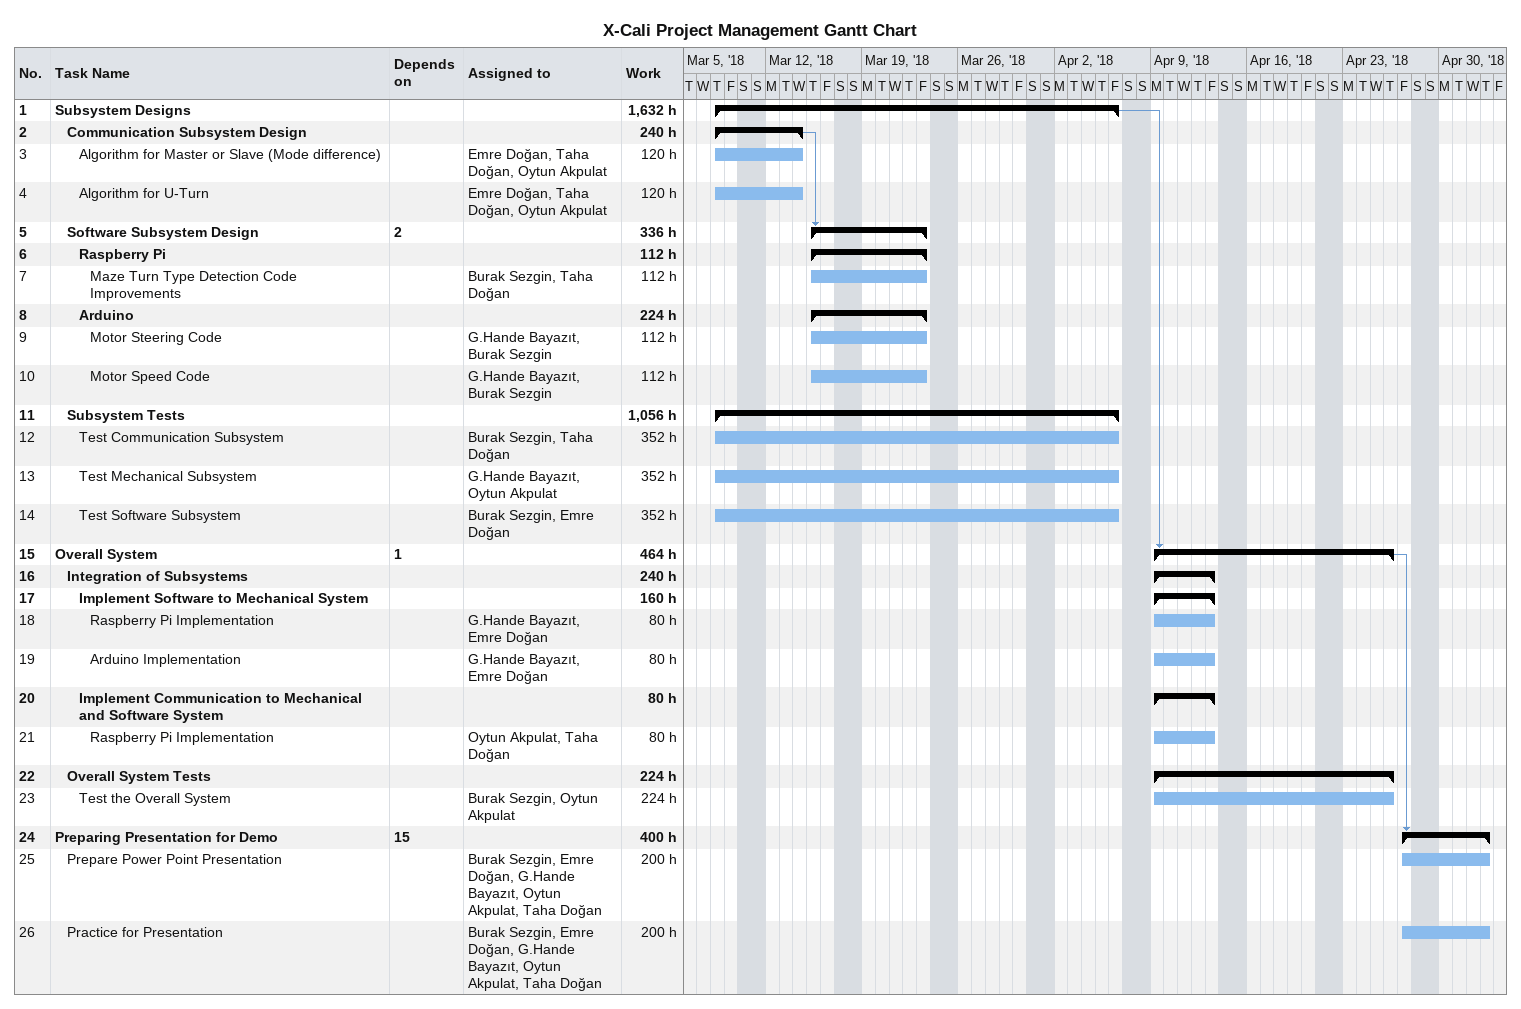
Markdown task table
X-Cali Project Management Gantt Chart

| ID | Level | Task | Start | Finish | Predecessors | Resources | Work (h) |
|---|---|---|---|---|---|---|---|
| 1 | 1 | **Subsystem Designs** | 2018-03-08 | 2018-04-06 |  |  | 1632 |
| 2 | 2 | **Communication Subsystem Design** | 2018-03-08 | 2018-03-14 |  |  | 240 |
| 3 | 3 | Algorithm for Master or Slave (Mode difference) | 2018-03-08 | 2018-03-14 |  | Emre Doğan, Taha Doğan, Oytun Akpulat | 120 |
| 4 | 3 | Algorithm for U-Turn | 2018-03-08 | 2018-03-14 |  | Emre Doğan, Taha Doğan, Oytun Akpulat | 120 |
| 5 | 2 | **Software Subsystem Design** | 2018-03-15 | 2018-03-23 | 2 |  | 336 |
| 6 | 3 | **Raspberry Pi** | 2018-03-15 | 2018-03-23 |  |  | 112 |
| 7 | 4 | Maze Turn Type Detection Code Improvements | 2018-03-15 | 2018-03-23 |  | Burak Sezgin, Taha Doğan | 112 |
| 8 | 3 | **Arduino** | 2018-03-15 | 2018-03-23 |  |  | 224 |
| 9 | 4 | Motor Steering Code | 2018-03-15 | 2018-03-23 |  | G.Hande Bayazıt, Burak Sezgin | 112 |
| 10 | 4 | Motor Speed Code | 2018-03-15 | 2018-03-23 |  | G.Hande Bayazıt, Burak Sezgin | 112 |
| 11 | 2 | **Subsystem Tests** | 2018-03-08 | 2018-04-06 |  |  | 1056 |
| 12 | 3 | Test Communication Subsystem | 2018-03-08 | 2018-04-06 |  | Burak Sezgin, Taha Doğan | 352 |
| 13 | 3 | Test Mechanical Subsystem | 2018-03-08 | 2018-04-06 |  | G.Hande Bayazıt, Oytun Akpulat | 352 |
| 14 | 3 | Test Software Subsystem | 2018-03-08 | 2018-04-06 |  | Burak Sezgin, Emre Doğan | 352 |
| 15 | 1 | **Overall System** | 2018-04-09 | 2018-04-26 | 1 |  | 464 |
| 16 | 2 | **Integration of Subsystems** | 2018-04-09 | 2018-04-13 |  |  | 240 |
| 17 | 3 | **Implement Software to Mechanical System** | 2018-04-09 | 2018-04-13 |  |  | 160 |
| 18 | 4 | Raspberry Pi Implementation | 2018-04-09 | 2018-04-13 |  | G.Hande Bayazıt, Emre Doğan | 80 |
| 19 | 4 | Arduino Implementation | 2018-04-09 | 2018-04-13 |  | G.Hande Bayazıt, Emre Doğan | 80 |
| 20 | 3 | **Implement Communication to Mechanical and Software System** | 2018-04-09 | 2018-04-13 |  |  | 80 |
| 21 | 4 | Raspberry Pi Implementation | 2018-04-09 | 2018-04-13 |  | Oytun Akpulat, Taha Doğan | 80 |
| 22 | 2 | **Overall System Tests** | 2018-04-09 | 2018-04-26 |  |  | 224 |
| 23 | 3 | Test the Overall System | 2018-04-09 | 2018-04-26 |  | Burak Sezgin, Oytun Akpulat | 224 |
| 24 | 1 | **Preparing Presentation for Demo** | 2018-04-27 | 2018-05-03 | 15 |  | 400 |
| 25 | 2 | Prepare Power Point Presentation | 2018-04-27 | 2018-05-03 |  | Burak Sezgin, Emre Doğan, G.Hande Bayazıt, Oytun Akpulat, Taha Doğan | 200 |
| 26 | 2 | Practice for Presentation | 2018-04-27 | 2018-05-03 |  | Burak Sezgin, Emre Doğan, G.Hande Bayazıt, Oytun Akpulat, Taha Doğan | 200 |
